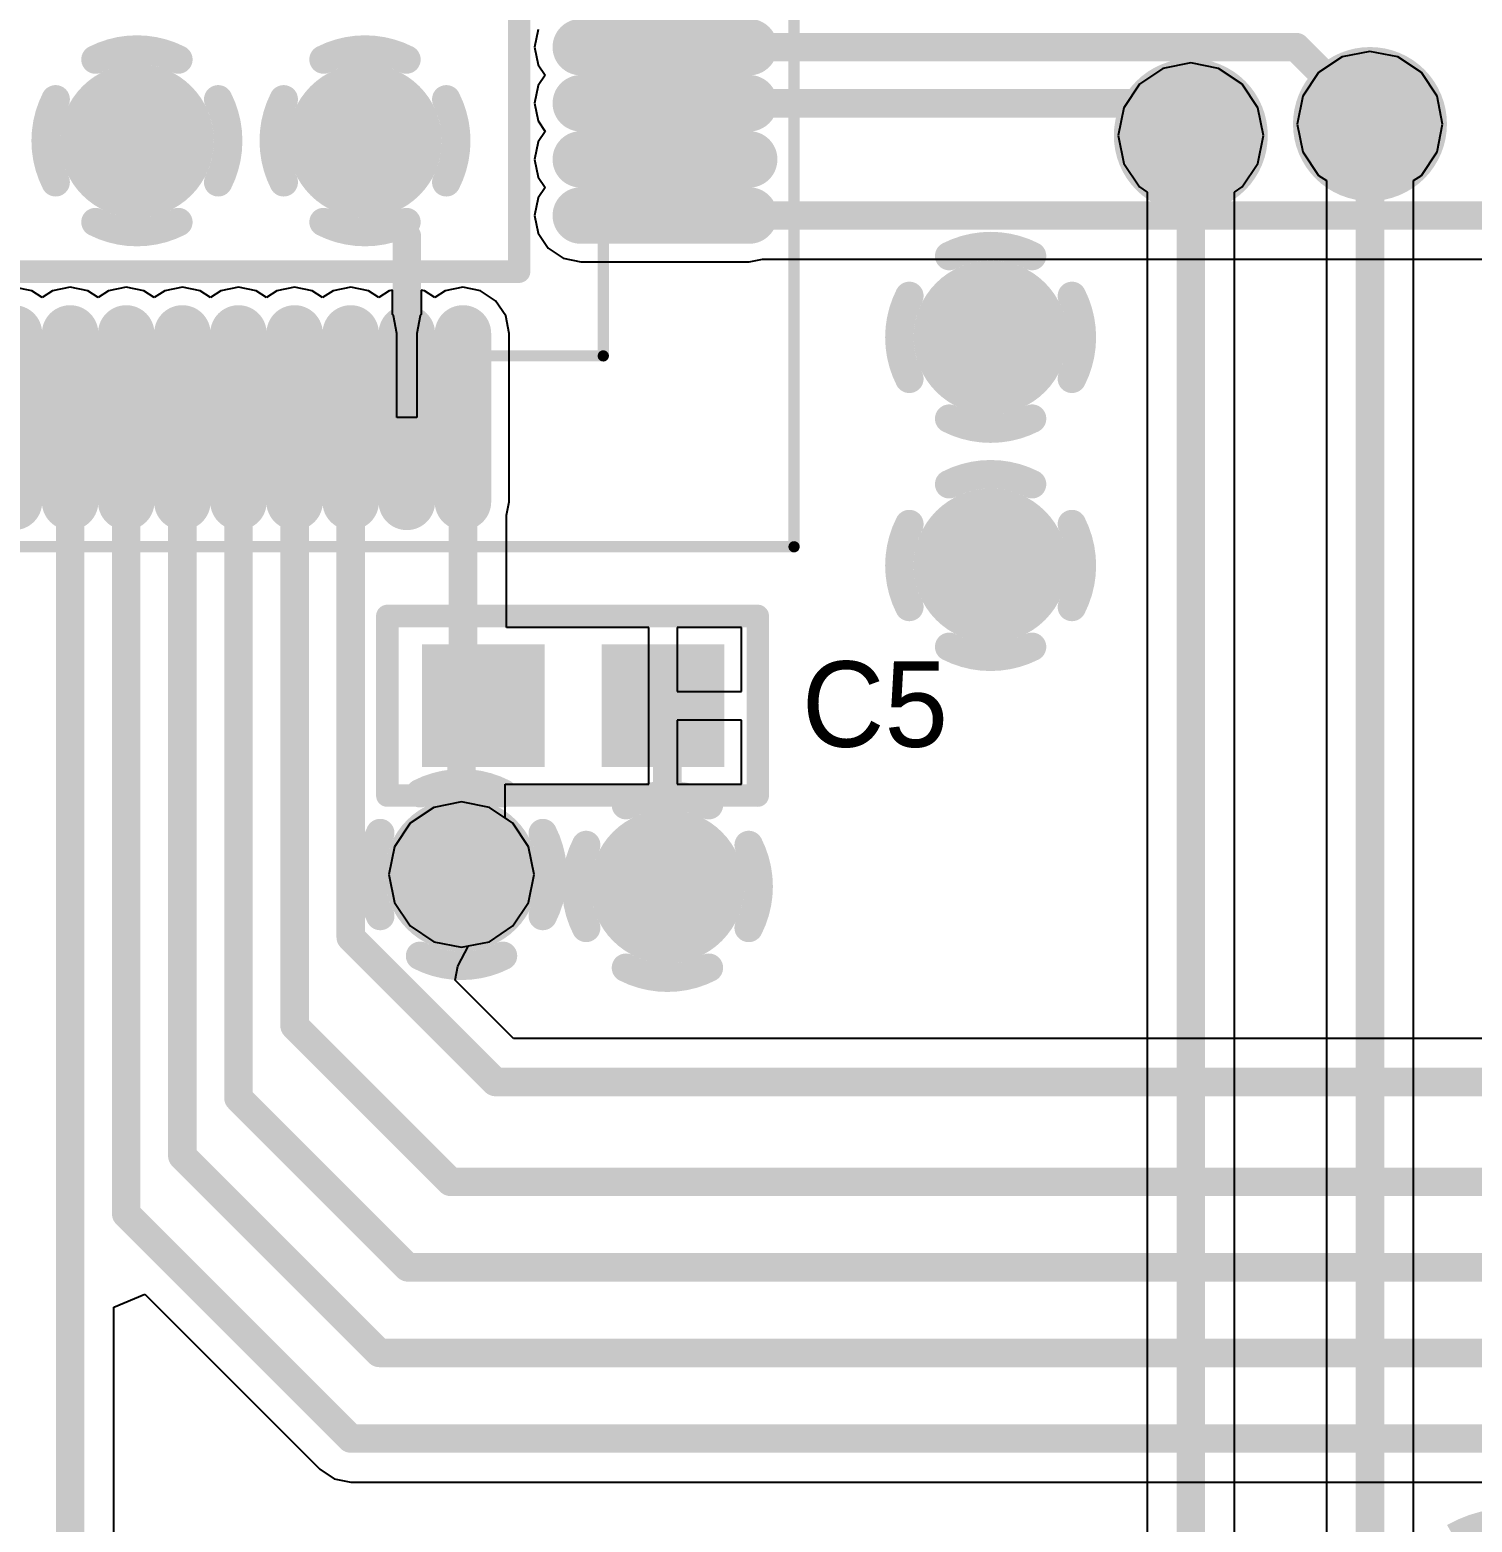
# Model space of a CAD drawing. Header units: millimetres. Extents: x 6.83 to 16.18, y 4.59 to 12.3.
# Drawn here: x 13.684 to 14.19, y 6.031 to 6.554 of the extents above; entities that cross this region are included whole.
import ezdxf

# ---------------------------------------------------------------- set-up
doc = ezdxf.new("R2010")
doc.units = ezdxf.units.MM
doc.header["$MEASUREMENT"] = 0
for name, color, linetype in [('BottomLayer', 5, 'Continuous'), ('BottomSolder', 6, 'Continuous'), ('InternalPlane1', 76, 'Continuous'), ('InternalPlane2', 16, 'Continuous'), ('Mechanical13', 56, 'Continuous'), ('Mechanical15', 56, 'Continuous'), ('MultiLayer', 9, 'Continuous'), ('TopLayer', 1, 'Continuous'), ('TopOverlay', 2, 'Continuous'), ('TopPaste', 8, 'Continuous'), ('TopSolder', 216, 'Continuous'), ('ViaHoleLayer', 16, 'Continuous')]:
    doc.layers.add(name, color=color, linetype=linetype)

# ---------------------------------------------------------------- blocks, each defined once
blk = doc.blocks.new('0603_121')
at = {"layer": 'TopLayer'}
for points in [[(0.02175, -0.04726), (0.02175, -0.01226), (-0.01325, -0.04726), (-0.01325, -0.01226)], [(0.02175, -0.11026), (0.02175, -0.07526), (-0.01325, -0.11026), (-0.01325, -0.07526)]]:
    blk.add_solid(points, dxfattribs=at)
at = {"layer": 'TopOverlay', "const_width": 0.00787}
for points in [[(-0.02724, 0.00394), (-0.02724, -0.12598)], [(-0.02724, 0.00394), (0.03575, 0.00394)], [(0.03575, 0.00394), (0.03575, -0.12598)], [(-0.02724, -0.12598), (0.03575, -0.12598)]]:
    blk.add_lwpolyline(points, dxfattribs=at)
at = {"layer": 'TopOverlay', "const_width": 0.00394}
for points in [[(-0.02921, 0.00394, 1), (-0.02528, 0.00394, 1)], [(-0.02921, 0.00394, 1), (-0.02528, 0.00394, 1)], [(0.03378, 0.00394, 1), (0.03772, 0.00394, 1)], [(0.03378, 0.00394, 1), (0.03772, 0.00394, 1)], [(-0.02921, -0.12598, 1), (-0.02528, -0.12598, 1)], [(-0.02921, -0.12598, 1), (-0.02528, -0.12598, 1)], [(0.03378, -0.12598, 1), (0.03772, -0.12598, 1)], [(0.03378, -0.12598, 1), (0.03772, -0.12598, 1)]]:
    blk.add_lwpolyline(points, format="xyb", close=True, dxfattribs=at)
at = {"layer": 'TopPaste'}
for points in [[(0.02175, -0.04726), (0.02175, -0.01226), (-0.01325, -0.04726), (-0.01325, -0.01226)], [(0.02175, -0.11026), (0.02175, -0.07526), (-0.01325, -0.11026), (-0.01325, -0.07526)]]:
    blk.add_solid(points, dxfattribs=at)
at = {"layer": 'TopSolder'}
for points in [[(0.02575, -0.05126), (0.02575, -0.00826), (-0.01725, -0.05126), (-0.01725, -0.00826)], [(0.02575, -0.11426), (0.02575, -0.07126), (-0.01725, -0.11426), (-0.01725, -0.07126)]]:
    blk.add_solid(points, dxfattribs=at)
blk = doc.blocks.new('LQFP64_N_137')
at = {"layer": 'Mechanical13', "const_width": 0.00394}
for points in [[(-0.19541, 0.19013), (-0.19541, -0.20358)], [(-0.19541, -0.20358), (0.19829, -0.20358)]]:
    blk.add_lwpolyline(points, dxfattribs=at)
at = {"layer": 'Mechanical13', "const_width": 0.00197}
blk.add_lwpolyline([(-0.1964, -0.20358, 1), (-0.19443, -0.20358, 1)], format="xyb", close=True, dxfattribs=at)
blk.add_lwpolyline([(-0.1964, -0.20358, 1), (-0.19443, -0.20358, 1)], format="xyb", close=True, dxfattribs=at)
at = {"layer": 'Mechanical15', "const_width": 0.00394}
for points in [[(-0.26234, 0.25705), (-0.26234, -0.2705)], [(-0.26234, -0.2705), (0.26522, -0.2705)]]:
    blk.add_lwpolyline(points, dxfattribs=at)
at = {"layer": 'Mechanical15', "const_width": 0.00197}
blk.add_lwpolyline([(-0.26333, -0.2705, 1), (-0.26136, -0.2705, 1)], format="xyb", close=True, dxfattribs=at)
blk.add_lwpolyline([(-0.26333, -0.2705, 1), (-0.26136, -0.2705, 1)], format="xyb", close=True, dxfattribs=at)
at = {"layer": 'TopLayer', "const_width": 0.01181}
for points in [[(-0.18754, 0.00312), (-0.24659, 0.00312)], [(-0.18754, -0.01657), (-0.24659, -0.01657)], [(-0.18754, -0.03625), (-0.24659, -0.03625)], [(-0.18754, -0.05594), (-0.24659, -0.05594)], [(-0.18754, -0.07562), (-0.24659, -0.07562)], [(-0.18754, -0.09531), (-0.24659, -0.09531)], [(-0.18754, -0.11499), (-0.24659, -0.11499)], [(-0.18754, -0.13468), (-0.24659, -0.13468)], [(-0.18754, -0.15436), (-0.24659, -0.15436)], [(-0.1462, -0.25476), (-0.1462, -0.1957)], [(-0.12652, -0.25476), (-0.12652, -0.1957)], [(-0.10683, -0.25476), (-0.10683, -0.1957)], [(-0.08715, -0.25476), (-0.08715, -0.1957)]]:
    blk.add_lwpolyline(points, dxfattribs=at)
at = {"layer": 'TopLayer', "const_width": 0.00591}
for points in [[(-0.24955, 0.00312, 1), (-0.24364, 0.00312, 1)], [(-0.19049, 0.00312, 1), (-0.18459, 0.00312, 1)], [(-0.24955, -0.01657, 1), (-0.24364, -0.01657, 1)], [(-0.19049, -0.01657, 1), (-0.18459, -0.01657, 1)], [(-0.24955, -0.03625, 1), (-0.24364, -0.03625, 1)], [(-0.19049, -0.03625, 1), (-0.18459, -0.03625, 1)], [(-0.24955, -0.05594, 1), (-0.24364, -0.05594, 1)], [(-0.19049, -0.05594, 1), (-0.18459, -0.05594, 1)], [(-0.24955, -0.07562, 1), (-0.24364, -0.07562, 1)], [(-0.19049, -0.07562, 1), (-0.18459, -0.07562, 1)], [(-0.24955, -0.09531, 1), (-0.24364, -0.09531, 1)], [(-0.19049, -0.09531, 1), (-0.18459, -0.09531, 1)], [(-0.24955, -0.11499, 1), (-0.24364, -0.11499, 1)], [(-0.19049, -0.11499, 1), (-0.18459, -0.11499, 1)], [(-0.24955, -0.13468, 1), (-0.24364, -0.13468, 1)], [(-0.19049, -0.13468, 1), (-0.18459, -0.13468, 1)], [(-0.24955, -0.15436, 1), (-0.24364, -0.15436, 1)], [(-0.19049, -0.15436, 1), (-0.18459, -0.15436, 1)], [(-0.14915, -0.1957, 1), (-0.14325, -0.1957, 1)], [(-0.12947, -0.1957, 1), (-0.12356, -0.1957, 1)], [(-0.10978, -0.1957, 1), (-0.10388, -0.1957, 1)], [(-0.0901, -0.1957, 1), (-0.08419, -0.1957, 1)], [(-0.14915, -0.25476, 1), (-0.14325, -0.25476, 1)], [(-0.12947, -0.25476, 1), (-0.12356, -0.25476, 1)], [(-0.10978, -0.25476, 1), (-0.10388, -0.25476, 1)], [(-0.0901, -0.25476, 1), (-0.08419, -0.25476, 1)]]:
    blk.add_lwpolyline(points, format="xyb", close=True, dxfattribs=at)
at = {"layer": 'TopOverlay', "const_width": 0.00787}
for points in [[(-0.16589, 0.1606), (-0.16589, -0.17405)], [(-0.16589, -0.17405), (0.16876, -0.17405)]]:
    blk.add_lwpolyline(points, dxfattribs=at)
at = {"layer": 'TopOverlay', "const_width": 0.00394}
blk.add_lwpolyline([(-0.16785, -0.17405, 1), (-0.16392, -0.17405, 1)], format="xyb", close=True, dxfattribs=at)
blk.add_lwpolyline([(-0.16785, -0.17405, 1), (-0.16392, -0.17405, 1)], format="xyb", close=True, dxfattribs=at)
at = {"layer": 'TopPaste', "const_width": 0.01181}
for points in [[(-0.18754, 0.00312), (-0.24659, 0.00312)], [(-0.18754, -0.01657), (-0.24659, -0.01657)], [(-0.18754, -0.03625), (-0.24659, -0.03625)], [(-0.18754, -0.05594), (-0.24659, -0.05594)], [(-0.18754, -0.07562), (-0.24659, -0.07562)], [(-0.18754, -0.09531), (-0.24659, -0.09531)], [(-0.18754, -0.11499), (-0.24659, -0.11499)], [(-0.18754, -0.13468), (-0.24659, -0.13468)], [(-0.18754, -0.15436), (-0.24659, -0.15436)], [(-0.1462, -0.25476), (-0.1462, -0.1957)], [(-0.12652, -0.25476), (-0.12652, -0.1957)], [(-0.10683, -0.25476), (-0.10683, -0.1957)], [(-0.08715, -0.25476), (-0.08715, -0.1957)]]:
    blk.add_lwpolyline(points, dxfattribs=at)
at = {"layer": 'TopPaste', "const_width": 0.00591}
for points in [[(-0.24955, 0.00312, 1), (-0.24364, 0.00312, 1)], [(-0.19049, 0.00312, 1), (-0.18459, 0.00312, 1)], [(-0.24955, -0.01657, 1), (-0.24364, -0.01657, 1)], [(-0.19049, -0.01657, 1), (-0.18459, -0.01657, 1)], [(-0.24955, -0.03625, 1), (-0.24364, -0.03625, 1)], [(-0.19049, -0.03625, 1), (-0.18459, -0.03625, 1)], [(-0.24955, -0.05594, 1), (-0.24364, -0.05594, 1)], [(-0.19049, -0.05594, 1), (-0.18459, -0.05594, 1)], [(-0.24955, -0.07562, 1), (-0.24364, -0.07562, 1)], [(-0.19049, -0.07562, 1), (-0.18459, -0.07562, 1)], [(-0.24955, -0.09531, 1), (-0.24364, -0.09531, 1)], [(-0.19049, -0.09531, 1), (-0.18459, -0.09531, 1)], [(-0.24955, -0.11499, 1), (-0.24364, -0.11499, 1)], [(-0.19049, -0.11499, 1), (-0.18459, -0.11499, 1)], [(-0.24955, -0.13468, 1), (-0.24364, -0.13468, 1)], [(-0.19049, -0.13468, 1), (-0.18459, -0.13468, 1)], [(-0.24955, -0.15436, 1), (-0.24364, -0.15436, 1)], [(-0.19049, -0.15436, 1), (-0.18459, -0.15436, 1)], [(-0.14915, -0.1957, 1), (-0.14325, -0.1957, 1)], [(-0.12947, -0.1957, 1), (-0.12356, -0.1957, 1)], [(-0.10978, -0.1957, 1), (-0.10388, -0.1957, 1)], [(-0.0901, -0.1957, 1), (-0.08419, -0.1957, 1)], [(-0.14915, -0.25476, 1), (-0.14325, -0.25476, 1)], [(-0.12947, -0.25476, 1), (-0.12356, -0.25476, 1)], [(-0.10978, -0.25476, 1), (-0.10388, -0.25476, 1)], [(-0.0901, -0.25476, 1), (-0.08419, -0.25476, 1)]]:
    blk.add_lwpolyline(points, format="xyb", close=True, dxfattribs=at)
at = {"layer": 'TopSolder', "const_width": 0.01981}
for points in [[(-0.18754, 0.00312), (-0.24659, 0.00312)], [(-0.18754, -0.01657), (-0.24659, -0.01657)], [(-0.18754, -0.03625), (-0.24659, -0.03625)], [(-0.18754, -0.05594), (-0.24659, -0.05594)], [(-0.18754, -0.07562), (-0.24659, -0.07562)], [(-0.18754, -0.09531), (-0.24659, -0.09531)], [(-0.18754, -0.11499), (-0.24659, -0.11499)], [(-0.18754, -0.13468), (-0.24659, -0.13468)], [(-0.18754, -0.15436), (-0.24659, -0.15436)], [(-0.1462, -0.25476), (-0.1462, -0.1957)], [(-0.12652, -0.25476), (-0.12652, -0.1957)], [(-0.10683, -0.25476), (-0.10683, -0.1957)], [(-0.08715, -0.25476), (-0.08715, -0.1957)]]:
    blk.add_lwpolyline(points, dxfattribs=at)
at = {"layer": 'TopSolder', "const_width": 0.00991}
for points in [[(-0.25155, 0.00312, 1), (-0.24164, 0.00312, 1)], [(-0.19249, 0.00312, 1), (-0.18259, 0.00312, 1)], [(-0.25155, -0.01657, 1), (-0.24164, -0.01657, 1)], [(-0.19249, -0.01657, 1), (-0.18259, -0.01657, 1)], [(-0.25155, -0.03625, 1), (-0.24164, -0.03625, 1)], [(-0.19249, -0.03625, 1), (-0.18259, -0.03625, 1)], [(-0.25155, -0.05594, 1), (-0.24164, -0.05594, 1)], [(-0.19249, -0.05594, 1), (-0.18259, -0.05594, 1)], [(-0.25155, -0.07562, 1), (-0.24164, -0.07562, 1)], [(-0.19249, -0.07562, 1), (-0.18259, -0.07562, 1)], [(-0.25155, -0.09531, 1), (-0.24164, -0.09531, 1)], [(-0.19249, -0.09531, 1), (-0.18259, -0.09531, 1)], [(-0.25155, -0.11499, 1), (-0.24164, -0.11499, 1)], [(-0.19249, -0.11499, 1), (-0.18259, -0.11499, 1)], [(-0.25155, -0.13468, 1), (-0.24164, -0.13468, 1)], [(-0.19249, -0.13468, 1), (-0.18259, -0.13468, 1)], [(-0.25155, -0.15436, 1), (-0.24164, -0.15436, 1)], [(-0.19249, -0.15436, 1), (-0.18259, -0.15436, 1)], [(-0.15115, -0.1957, 1), (-0.14125, -0.1957, 1)], [(-0.13147, -0.1957, 1), (-0.12156, -0.1957, 1)], [(-0.11178, -0.1957, 1), (-0.10188, -0.1957, 1)], [(-0.0921, -0.1957, 1), (-0.08219, -0.1957, 1)], [(-0.15115, -0.25476, 1), (-0.14125, -0.25476, 1)], [(-0.13147, -0.25476, 1), (-0.12156, -0.25476, 1)], [(-0.11178, -0.25476, 1), (-0.10188, -0.25476, 1)], [(-0.0921, -0.25476, 1), (-0.08219, -0.25476, 1)]]:
    blk.add_lwpolyline(points, format="xyb", close=True, dxfattribs=at)

msp = doc.modelspace()

# ---------------------------------------------------------------- linework, layer by layer
at = {"layer": 'BottomLayer'}
for p, q in [((14.15438, 6.54668), (14.14463, 6.54474)), ((14.16414, 6.54474), (14.15438, 6.54668)), ((14.08178, 6.54069), (14.07351, 6.53517)), ((14.09154, 6.54263), (14.08178, 6.54069)), ((14.10129, 6.54069), (14.09154, 6.54263)), ((14.10956, 6.53517), (14.10129, 6.54069)), ((14.14463, 6.54474), (14.13636, 6.53921)), ((14.17241, 6.53921), (14.16414, 6.54474)), ((14.13636, 6.53921), (14.13083, 6.53094)), ((14.17793, 6.53094), (14.17241, 6.53921)), ((14.07351, 6.53517), (14.06799, 6.5269)), ((14.11509, 6.5269), (14.10956, 6.53517)), ((14.13083, 6.53094), (14.12889, 6.52119)), ((14.17987, 6.52119), (14.17793, 6.53094)), ((14.06799, 6.5269), (14.06605, 6.51714)), ((14.11703, 6.51714), (14.11509, 6.5269)), ((14.12889, 6.52119), (14.13083, 6.51143)), ((14.17793, 6.51143), (14.17987, 6.52119)), ((14.06605, 6.51714), (14.06799, 6.50739)), ((14.11509, 6.50739), (14.11703, 6.51714)), ((14.13083, 6.51143), (14.13636, 6.50316)), ((14.17241, 6.50316), (14.17793, 6.51143)), ((14.06799, 6.50739), (14.07351, 6.49912)), ((14.10956, 6.49912), (14.11509, 6.50739)), ((14.07351, 6.49912), (14.07624, 6.4973)), ((14.10683, 6.4973), (14.10956, 6.49912)), ((14.13636, 6.50316), (14.13909, 6.50134)), ((14.13909, 6.50134), (14.13909, 5.02691)), ((14.16968, 6.50134), (14.17241, 6.50316)), ((14.16968, 6.02434), (14.16968, 6.50134)), ((14.07624, 6.4973), (14.07624, 5.06057)), ((14.10683, 5.05946), (14.10683, 6.4973)), ((13.82599, 6.28159), (13.81772, 6.27607)), ((13.83574, 6.28353), (13.82599, 6.28159)), ((13.8455, 6.28159), (13.83574, 6.28353)), ((13.85376, 6.27607), (13.8455, 6.28159)), ((13.81772, 6.27607), (13.81219, 6.2678)), ((13.85929, 6.2678), (13.85376, 6.27607)), ((13.81219, 6.2678), (13.81025, 6.25805)), ((13.86123, 6.25805), (13.85929, 6.2678)), ((13.81025, 6.25805), (13.81219, 6.24829)), ((13.85929, 6.24829), (13.86123, 6.25805)), ((13.81219, 6.24829), (13.81772, 6.24002)), ((13.85376, 6.24002), (13.85929, 6.24829)), ((13.81772, 6.24002), (13.82599, 6.2345)), ((13.8455, 6.2345), (13.85376, 6.24002)), ((13.82599, 6.2345), (13.83574, 6.23256)), ((13.83574, 6.23256), (13.8455, 6.2345))]:
    msp.add_line(p, q, dxfattribs=at)
for points, const_width in [([(14.14688, 6.52119, 1), (14.16188, 6.52119, 1)], 0.015), ([(13.71438, 6.51531, 1), (13.72938, 6.51531, 1)], 0.015), ([(13.79438, 6.51531, 1), (13.80938, 6.51531, 1)], 0.015), ([(14.08404, 6.51714, 1), (14.09904, 6.51714, 1)], 0.015), ([(14.15188, 6.52119, 1), (14.15688, 6.52119, 1)], 0.005), ([(14.08904, 6.51714, 1), (14.09404, 6.51714, 1)], 0.005), ([(14.01383, 6.44639, 1), (14.02883, 6.44639, 1)], 0.015), ([(14.01383, 6.36639, 1), (14.02883, 6.36639, 1)], 0.015), ([(13.82824, 6.25805, 1), (13.84324, 6.25805, 1)], 0.015), ([(13.90046, 6.25387, 1), (13.91546, 6.25387, 1)], 0.015)]:
    msp.add_lwpolyline(points, format="xyb", close=True, dxfattribs=dict(at, const_width=const_width))
at = {"layer": 'BottomLayer', "const_width": 0.01}
for points in [[(14.15438, 5.00585), (14.15438, 6.52119)], [(14.09154, 5.0507), (14.09154, 6.51714)]]:
    msp.add_lwpolyline(points, dxfattribs=at)
at = {"layer": 'BottomSolder', "const_width": 0.019}
for points in [[(14.08204, 6.51714, 1), (14.10104, 6.51714, 1)], [(14.14488, 6.52119, 1), (14.16388, 6.52119, 1)], [(13.71238, 6.51531, 1), (13.73138, 6.51531, 1)], [(13.79238, 6.51531, 1), (13.81138, 6.51531, 1)], [(14.01183, 6.44639, 1), (14.03083, 6.44639, 1)], [(14.01183, 6.36639, 1), (14.03083, 6.36639, 1)], [(13.82624, 6.25805, 1), (13.84524, 6.25805, 1)], [(13.89846, 6.25387, 1), (13.91746, 6.25387, 1)]]:
    msp.add_lwpolyline(points, format="xyb", close=True, dxfattribs=at)
at = {"layer": 'InternalPlane1', "const_width": 0.01}
for points in [[(13.70736, 6.54382, -0.240079), (13.73641, 6.54382)], [(13.78736, 6.54382, -0.240079), (13.81641, 6.54382)], [(13.69337, 6.50078, -0.240079), (13.69337, 6.52984)], [(13.7504, 6.52984, -0.240079), (13.7504, 6.50078)], [(13.77337, 6.50078, -0.240079), (13.77337, 6.52984)], [(13.8304, 6.52984, -0.240079), (13.8304, 6.50078)], [(13.73641, 6.4868, -0.240079), (13.70736, 6.4868)], [(13.81641, 6.4868, -0.240079), (13.78736, 6.4868)], [(14.0068, 6.47491, -0.240079), (14.03585, 6.47491)], [(13.99281, 6.43187, -0.240079), (13.99281, 6.46092)], [(14.04984, 6.46092, -0.240079), (14.04984, 6.43187)], [(14.03585, 6.41788, -0.240079), (14.0068, 6.41788)], [(14.0068, 6.39491, -0.240079), (14.03585, 6.39491)], [(13.99281, 6.35187, -0.240079), (13.99281, 6.38092)], [(14.04984, 6.38092, -0.240079), (14.04984, 6.35187)], [(14.03585, 6.33788, -0.240079), (14.0068, 6.33788)], [(13.89343, 6.28238, -0.240079), (13.92249, 6.28238)], [(13.87945, 6.23934, -0.240079), (13.87945, 6.26839)], [(13.93647, 6.26839, -0.240079), (13.93647, 6.23934)], [(13.92249, 6.22536, -0.240079), (13.89343, 6.22536)]]:
    msp.add_lwpolyline(points, format="xyb", dxfattribs=at)
at = {"layer": 'InternalPlane1'}
for points, const_width in [([(13.70486, 6.54382, 1), (13.70986, 6.54382, 1)], 0.005), ([(13.73391, 6.54382, 1), (13.73891, 6.54382, 1)], 0.005), ([(13.78486, 6.54382, 1), (13.78986, 6.54382, 1)], 0.005), ([(13.81391, 6.54382, 1), (13.81891, 6.54382, 1)], 0.005), ([(14.14088, 6.52119, 1), (14.16788, 6.52119, 1)], 0.027), ([(14.07804, 6.51714, 1), (14.10504, 6.51714, 1)], 0.027), ([(13.69087, 6.52984, 1), (13.69587, 6.52984, 1)], 0.005), ([(13.7479, 6.52984, 1), (13.7529, 6.52984, 1)], 0.005), ([(13.77087, 6.52984, 1), (13.77587, 6.52984, 1)], 0.005), ([(13.8279, 6.52984, 1), (13.8329, 6.52984, 1)], 0.005), ([(13.69087, 6.50078, 1), (13.69587, 6.50078, 1)], 0.005), ([(13.7479, 6.50078, 1), (13.7529, 6.50078, 1)], 0.005), ([(13.77087, 6.50078, 1), (13.77587, 6.50078, 1)], 0.005), ([(13.8279, 6.50078, 1), (13.8329, 6.50078, 1)], 0.005), ([(13.70486, 6.4868, 1), (13.70986, 6.4868, 1)], 0.005), ([(13.73391, 6.4868, 1), (13.73891, 6.4868, 1)], 0.005), ([(13.78486, 6.4868, 1), (13.78986, 6.4868, 1)], 0.005), ([(13.81391, 6.4868, 1), (13.81891, 6.4868, 1)], 0.005), ([(14.0043, 6.47491, 1), (14.0093, 6.47491, 1)], 0.005), ([(14.03335, 6.47491, 1), (14.03835, 6.47491, 1)], 0.005), ([(13.99031, 6.46092, 1), (13.99531, 6.46092, 1)], 0.005), ([(14.04734, 6.46092, 1), (14.05234, 6.46092, 1)], 0.005), ([(13.99031, 6.43187, 1), (13.99531, 6.43187, 1)], 0.005), ([(14.04734, 6.43187, 1), (14.05234, 6.43187, 1)], 0.005), ([(14.0043, 6.41788, 1), (14.0093, 6.41788, 1)], 0.005), ([(14.03335, 6.41788, 1), (14.03835, 6.41788, 1)], 0.005), ([(14.0043, 6.39491, 1), (14.0093, 6.39491, 1)], 0.005), ([(14.03335, 6.39491, 1), (14.03835, 6.39491, 1)], 0.005), ([(13.99031, 6.38092, 1), (13.99531, 6.38092, 1)], 0.005), ([(14.04734, 6.38092, 1), (14.05234, 6.38092, 1)], 0.005), ([(13.99031, 6.35187, 1), (13.99531, 6.35187, 1)], 0.005), ([(14.04734, 6.35187, 1), (14.05234, 6.35187, 1)], 0.005), ([(14.0043, 6.33788, 1), (14.0093, 6.33788, 1)], 0.005), ([(14.03335, 6.33788, 1), (14.03835, 6.33788, 1)], 0.005), ([(13.82224, 6.25805, 1), (13.84924, 6.25805, 1)], 0.027), ([(13.89093, 6.28238, 1), (13.89593, 6.28238, 1)], 0.005), ([(13.91999, 6.28238, 1), (13.92499, 6.28238, 1)], 0.005), ([(13.87695, 6.26839, 1), (13.88195, 6.26839, 1)], 0.005), ([(13.93397, 6.26839, 1), (13.93897, 6.26839, 1)], 0.005), ([(13.87695, 6.23934, 1), (13.88195, 6.23934, 1)], 0.005), ([(13.93397, 6.23934, 1), (13.93897, 6.23934, 1)], 0.005), ([(13.89093, 6.22536, 1), (13.89593, 6.22536, 1)], 0.005), ([(13.91999, 6.22536, 1), (13.92499, 6.22536, 1)], 0.005)]:
    msp.add_lwpolyline(points, format="xyb", close=True, dxfattribs=dict(at, const_width=const_width))
at = {"layer": 'InternalPlane2'}
for points, const_width in [([(14.14088, 6.52119, 1), (14.16788, 6.52119, 1)], 0.027), ([(13.70838, 6.51531, 1), (13.73538, 6.51531, 1)], 0.027), ([(13.78838, 6.51531, 1), (13.81538, 6.51531, 1)], 0.027), ([(14.07804, 6.51714, 1), (14.10504, 6.51714, 1)], 0.027), ([(14.00783, 6.44639, 1), (14.03483, 6.44639, 1)], 0.027), ([(14.00783, 6.36639, 1), (14.03483, 6.36639, 1)], 0.027), ([(13.81871, 6.28656, 1), (13.82371, 6.28656, 1)], 0.005), ([(13.84777, 6.28656, 1), (13.85277, 6.28656, 1)], 0.005), ([(13.89446, 6.25387, 1), (13.92146, 6.25387, 1)], 0.027), ([(13.80473, 6.27257, 1), (13.80973, 6.27257, 1)], 0.005), ([(13.86175, 6.27257, 1), (13.86675, 6.27257, 1)], 0.005), ([(13.80473, 6.24352, 1), (13.80973, 6.24352, 1)], 0.005), ([(13.86175, 6.24352, 1), (13.86675, 6.24352, 1)], 0.005), ([(13.81871, 6.22953, 1), (13.82371, 6.22953, 1)], 0.005), ([(13.84777, 6.22953, 1), (13.85277, 6.22953, 1)], 0.005)]:
    msp.add_lwpolyline(points, format="xyb", close=True, dxfattribs=dict(at, const_width=const_width))
at = {"layer": 'InternalPlane2', "const_width": 0.01}
for points in [[(13.82121, 6.28656, -0.240079), (13.85027, 6.28656)], [(13.80723, 6.24352, -0.240079), (13.80723, 6.27257)], [(13.86425, 6.27257, -0.240079), (13.86425, 6.24352)], [(13.85027, 6.22953, -0.240079), (13.82121, 6.22953)], [(14.18392, 6.02562, -0.267949), (14.22292, 6.02562)]]:
    msp.add_lwpolyline(points, format="xyb", dxfattribs=at)
at = {"layer": 'MultiLayer', "const_width": 0.015}
for points in [[(14.14688, 6.52119, 1), (14.16188, 6.52119, 1)], [(13.71438, 6.51531, 1), (13.72938, 6.51531, 1)], [(13.79438, 6.51531, 1), (13.80938, 6.51531, 1)], [(14.08404, 6.51714, 1), (14.09904, 6.51714, 1)], [(14.01383, 6.44639, 1), (14.02883, 6.44639, 1)], [(14.01383, 6.36639, 1), (14.02883, 6.36639, 1)], [(13.82824, 6.25805, 1), (13.84324, 6.25805, 1)], [(13.90046, 6.25387, 1), (13.91546, 6.25387, 1)]]:
    msp.add_lwpolyline(points, format="xyb", close=True, dxfattribs=at)
at = {"layer": 'TopLayer'}
for p, q in [((13.8626, 6.55437), (13.86137, 6.54816)), ((13.86137, 6.54816), (13.8626, 6.54196)), ((13.8626, 6.54196), (13.86503, 6.53832)), ((13.86503, 6.53832), (13.8626, 6.53468)), ((13.8626, 6.53468), (13.86137, 6.52848)), ((13.86137, 6.52848), (13.8626, 6.52227)), ((13.8626, 6.52227), (13.86503, 6.51863)), ((13.8626, 6.515), (13.86137, 6.50879)), ((13.86503, 6.51863), (13.8626, 6.515)), ((13.86137, 6.50879), (13.8626, 6.50259)), ((13.8626, 6.50259), (13.86503, 6.49895)), ((13.86503, 6.49895), (13.8626, 6.49531)), ((13.8626, 6.49531), (13.86137, 6.48911)), ((13.86137, 6.48911), (13.8626, 6.4829)), ((13.8626, 6.4829), (13.86612, 6.47764)), ((13.86612, 6.47764), (13.87138, 6.47412)), ((13.87138, 6.47412), (13.87759, 6.47289)), ((13.87759, 6.47289), (13.93664, 6.47289)), ((13.93664, 6.47289), (13.94128, 6.47381)), ((13.94128, 6.47381), (14.44863, 6.47381)), ((13.68497, 6.46275), (13.67877, 6.46399)), ((13.68861, 6.46032), (13.68497, 6.46275)), ((13.69225, 6.46275), (13.68861, 6.46032)), ((13.69845, 6.46399), (13.69225, 6.46275)), ((13.70466, 6.46275), (13.69845, 6.46399)), ((13.70829, 6.46032), (13.70466, 6.46275)), ((13.71193, 6.46275), (13.70829, 6.46032)), ((13.71814, 6.46399), (13.71193, 6.46275)), ((13.72434, 6.46275), (13.71814, 6.46399)), ((13.72798, 6.46032), (13.72434, 6.46275)), ((13.73162, 6.46275), (13.72798, 6.46032)), ((13.73782, 6.46399), (13.73162, 6.46275)), ((13.74403, 6.46275), (13.73782, 6.46399)), ((13.74766, 6.46032), (13.74403, 6.46275)), ((13.7513, 6.46275), (13.74766, 6.46032)), ((13.75751, 6.46399), (13.7513, 6.46275)), ((13.76371, 6.46275), (13.75751, 6.46399)), ((13.76735, 6.46032), (13.76371, 6.46275)), ((13.77099, 6.46275), (13.76735, 6.46032)), ((13.77719, 6.46399), (13.77099, 6.46275)), ((13.7834, 6.46275), (13.77719, 6.46399)), ((13.78703, 6.46032), (13.7834, 6.46275)), ((13.79067, 6.46275), (13.78703, 6.46032)), ((13.79688, 6.46399), (13.79067, 6.46275)), ((13.80308, 6.46275), (13.79688, 6.46399)), ((13.80672, 6.46032), (13.80308, 6.46275)), ((13.81036, 6.46275), (13.80672, 6.46032)), ((13.81156, 6.46299), (13.81036, 6.46275)), ((13.81156, 6.45442), (13.81156, 6.46299)), ((13.82277, 6.46275), (13.82156, 6.46299)), ((13.82156, 6.46299), (13.82156, 6.45442)), ((13.8264, 6.46032), (13.82277, 6.46275)), ((13.83004, 6.46275), (13.8264, 6.46032)), ((13.83625, 6.46399), (13.83004, 6.46275)), ((13.84245, 6.46275), (13.83625, 6.46399)), ((13.84771, 6.45924), (13.84245, 6.46275)), ((13.85123, 6.45397), (13.84771, 6.45924)), ((13.81186, 6.45397), (13.81156, 6.45442)), ((13.8131, 6.44777), (13.81186, 6.45397)), ((13.82126, 6.45397), (13.82003, 6.44777)), ((13.82156, 6.45442), (13.82126, 6.45397)), ((13.85246, 6.44777), (13.85123, 6.45397)), ((13.8131, 6.41824), (13.8131, 6.44777)), ((13.82003, 6.44777), (13.82003, 6.41824)), ((13.85246, 6.38871), (13.85246, 6.44777)), ((13.82003, 6.41824), (13.8131, 6.41824)), ((13.85154, 6.38407), (13.85246, 6.38871)), ((13.85154, 6.34471), (13.85154, 6.38407)), ((13.8671, 6.34471), (13.85154, 6.34471)), ((13.87092, 6.34471), (13.8671, 6.34471)), ((13.88273, 6.34471), (13.87092, 6.34471)), ((13.90141, 6.34471), (13.88273, 6.34471)), ((13.90141, 6.31721), (13.90141, 6.34471)), ((13.93391, 6.34471), (13.91141, 6.34471)), ((13.91141, 6.34471), (13.91141, 6.32221)), ((13.93391, 6.32221), (13.93391, 6.34471)), ((13.91141, 6.32221), (13.93391, 6.32221)), ((13.90141, 6.28971), (13.90141, 6.31721)), ((13.93391, 6.31221), (13.91141, 6.31221)), ((13.91141, 6.31221), (13.91141, 6.28971)), ((13.93391, 6.28971), (13.93391, 6.31221)), ((13.85103, 6.27789), (13.85103, 6.28971)), ((13.85103, 6.28971), (13.87891, 6.28971)), ((13.87891, 6.28971), (13.88273, 6.28971)), ((13.88273, 6.28971), (13.90141, 6.28971)), ((13.91141, 6.28971), (13.93391, 6.28971)), ((13.85376, 6.27607), (13.85103, 6.27789)), ((13.85929, 6.2678), (13.85376, 6.27607)), ((13.86123, 6.25805), (13.85929, 6.2678)), ((13.85929, 6.24829), (13.86123, 6.25805)), ((13.85376, 6.24002), (13.85929, 6.24829)), ((13.8455, 6.2345), (13.85376, 6.24002)), ((13.83449, 6.22597), (13.8382, 6.23304)), ((13.8382, 6.23304), (13.8455, 6.2345)), ((13.83354, 6.22099), (13.83449, 6.22597)), ((13.85393, 6.2006), (13.83354, 6.22099)), ((14.28055, 6.2006), (13.85393, 6.2006)), ((13.71375, 6.10639), (13.72466, 6.11091)), ((13.71375, 5.98508), (13.71375, 6.10639)), ((13.72466, 6.11091), (13.78607, 6.04949)), ((13.78607, 6.04949), (13.79103, 6.04618)), ((13.79103, 6.04618), (13.79688, 6.04501)), ((13.79688, 6.04501), (14.33688, 6.04501))]:
    msp.add_line(p, q, dxfattribs=at)
at = {"layer": 'TopLayer', "const_width": 0.01}
for points in [[(13.90711, 6.54816), (14.12851, 6.54816)], [(14.12851, 6.54816), (14.15438, 6.52229)], [(13.90711, 6.52848), (14.07918, 6.52848)], [(14.07918, 6.52848), (14.0894, 6.51825)], [(13.90711, 6.48911), (14.44863, 6.48911)], [(13.81656, 6.41824), (13.81656, 6.48179)], [(13.69845, 5.97874), (13.69845, 6.41824)], [(13.71814, 6.13906), (13.71814, 6.41824)], [(13.73782, 6.15937), (13.73782, 6.41824)], [(13.75751, 6.17969), (13.75751, 6.41824)], [(13.77719, 6.205), (13.77719, 6.41824)], [(13.79688, 6.23603), (13.79688, 6.41824)], [(13.83625, 6.30529), (13.83625, 6.41824)], [(13.90796, 6.25387), (13.90796, 6.31713)], [(13.83574, 6.25805), (13.83574, 6.31415)], [(13.79688, 6.23603), (13.8476, 6.18531)], [(13.77719, 6.205), (13.83188, 6.15031)], [(13.8476, 6.18531), (14.28688, 6.18531)], [(13.75751, 6.17969), (13.81688, 6.12031)], [(13.73782, 6.15937), (13.80688, 6.09031)], [(13.83188, 6.15031), (14.29688, 6.15031)], [(13.71814, 6.13906), (13.79688, 6.06031)], [(13.81688, 6.12031), (14.31188, 6.12031)], [(13.80688, 6.09031), (14.32188, 6.09031)], [(13.79688, 6.06031), (14.33688, 6.06031)]]:
    msp.add_lwpolyline(points, dxfattribs=at)
at = {"layer": 'TopLayer'}
for points, const_width in [([(13.90461, 6.54816, 1), (13.90961, 6.54816, 1)], 0.005), ([(14.12601, 6.54816, 1), (14.13101, 6.54816, 1)], 0.005), ([(14.12601, 6.54816, 1), (14.13101, 6.54816, 1)], 0.005), ([(14.14688, 6.52119, 1), (14.16188, 6.52119, 1)], 0.015), ([(13.71438, 6.51531, 1), (13.72938, 6.51531, 1)], 0.015), ([(13.79438, 6.51531, 1), (13.80938, 6.51531, 1)], 0.015), ([(13.90461, 6.52848, 1), (13.90961, 6.52848, 1)], 0.005), ([(14.07668, 6.52848, 1), (14.08168, 6.52848, 1)], 0.005), ([(14.07668, 6.52848, 1), (14.08168, 6.52848, 1)], 0.005), ([(14.08404, 6.51714, 1), (14.09904, 6.51714, 1)], 0.015), ([(14.15188, 6.52229, 1), (14.15688, 6.52229, 1)], 0.005), ([(14.0869, 6.51825, 1), (14.0919, 6.51825, 1)], 0.005), ([(13.90461, 6.48911, 1), (13.90961, 6.48911, 1)], 0.005), ([(13.81406, 6.48179, 1), (13.81906, 6.48179, 1)], 0.005), ([(14.01383, 6.44639, 1), (14.02883, 6.44639, 1)], 0.015), ([(13.69595, 6.41824, 1), (13.70095, 6.41824, 1)], 0.005), ([(13.71564, 6.41824, 1), (13.72064, 6.41824, 1)], 0.005), ([(13.73532, 6.41824, 1), (13.74032, 6.41824, 1)], 0.005), ([(13.75501, 6.41824, 1), (13.76001, 6.41824, 1)], 0.005), ([(13.77469, 6.41824, 1), (13.77969, 6.41824, 1)], 0.005), ([(13.79438, 6.41824, 1), (13.79938, 6.41824, 1)], 0.005), ([(13.81406, 6.41824, 1), (13.81906, 6.41824, 1)], 0.005), ([(13.83375, 6.41824, 1), (13.83875, 6.41824, 1)], 0.005), ([(14.01383, 6.36639, 1), (14.02883, 6.36639, 1)], 0.015), ([(13.90546, 6.31713, 1), (13.91046, 6.31713, 1)], 0.005), ([(13.83324, 6.31415, 1), (13.83824, 6.31415, 1)], 0.005), ([(13.83375, 6.30529, 1), (13.83875, 6.30529, 1)], 0.005), ([(13.82824, 6.25805, 1), (13.84324, 6.25805, 1)], 0.015), ([(13.90046, 6.25387, 1), (13.91546, 6.25387, 1)], 0.015), ([(13.83324, 6.25805, 1), (13.83824, 6.25805, 1)], 0.005), ([(13.90546, 6.25387, 1), (13.91046, 6.25387, 1)], 0.005), ([(13.79438, 6.23603, 1), (13.79938, 6.23603, 1)], 0.005), ([(13.79438, 6.23603, 1), (13.79938, 6.23603, 1)], 0.005), ([(13.77469, 6.205, 1), (13.77969, 6.205, 1)], 0.005), ([(13.77469, 6.205, 1), (13.77969, 6.205, 1)], 0.005), ([(13.8451, 6.18531, 1), (13.8501, 6.18531, 1)], 0.005), ([(13.8451, 6.18531, 1), (13.8501, 6.18531, 1)], 0.005), ([(13.75501, 6.17969, 1), (13.76001, 6.17969, 1)], 0.005), ([(13.75501, 6.17969, 1), (13.76001, 6.17969, 1)], 0.005), ([(13.73532, 6.15937, 1), (13.74032, 6.15937, 1)], 0.005), ([(13.73532, 6.15937, 1), (13.74032, 6.15937, 1)], 0.005), ([(13.82938, 6.15031, 1), (13.83438, 6.15031, 1)], 0.005), ([(13.82938, 6.15031, 1), (13.83438, 6.15031, 1)], 0.005), ([(13.71564, 6.13906, 1), (13.72064, 6.13906, 1)], 0.005), ([(13.71564, 6.13906, 1), (13.72064, 6.13906, 1)], 0.005), ([(13.81438, 6.12031, 1), (13.81938, 6.12031, 1)], 0.005), ([(13.81438, 6.12031, 1), (13.81938, 6.12031, 1)], 0.005), ([(13.80438, 6.09031, 1), (13.80938, 6.09031, 1)], 0.005), ([(13.80438, 6.09031, 1), (13.80938, 6.09031, 1)], 0.005), ([(13.79438, 6.06031, 1), (13.79938, 6.06031, 1)], 0.005), ([(13.79438, 6.06031, 1), (13.79938, 6.06031, 1)], 0.005)]:
    msp.add_lwpolyline(points, format="xyb", close=True, dxfattribs=dict(at, const_width=const_width))
at = {"layer": 'TopSolder', "const_width": 0.019}
for points in [[(14.08204, 6.51714, 1), (14.10104, 6.51714, 1)], [(14.14488, 6.52119, 1), (14.16388, 6.52119, 1)], [(13.71238, 6.51531, 1), (13.73138, 6.51531, 1)], [(13.79238, 6.51531, 1), (13.81138, 6.51531, 1)], [(14.01183, 6.44639, 1), (14.03083, 6.44639, 1)], [(14.01183, 6.36639, 1), (14.03083, 6.36639, 1)], [(13.82624, 6.25805, 1), (13.84524, 6.25805, 1)], [(13.89846, 6.25387, 1), (13.91746, 6.25387, 1)]]:
    msp.add_lwpolyline(points, format="xyb", close=True, dxfattribs=at)
at = {"layer": 'ViaHoleLayer', "const_width": 0.007}
for points in [[(14.15088, 6.52119, 1), (14.15788, 6.52119, 1)], [(13.71838, 6.51531, 1), (13.72538, 6.51531, 1)], [(13.79838, 6.51531, 1), (13.80538, 6.51531, 1)], [(14.08804, 6.51714, 1), (14.09504, 6.51714, 1)], [(14.01783, 6.44639, 1), (14.02483, 6.44639, 1)], [(14.01783, 6.36639, 1), (14.02483, 6.36639, 1)], [(13.83224, 6.25805, 1), (13.83924, 6.25805, 1)], [(13.90446, 6.25387, 1), (13.91146, 6.25387, 1)]]:
    msp.add_lwpolyline(points, format="xyb", close=True, dxfattribs=at)

# ---------------------------------------------------------------- block references
at = {"rotation": 90}
for name, p in [('LQFP64_N_137', (13.68188, 6.63531)), ('0603_121', (13.81366, 6.31296))]:
    msp.add_blockref(name, p, dxfattribs=at)

# ---------------------------------------------------------------- texts
at = {"layer": 'TopOverlay'}
msp.add_text('C5', height=0.03, dxfattribs=at).set_placement((13.95511, 6.30281))

doc.saveas('drawing.dxf')
